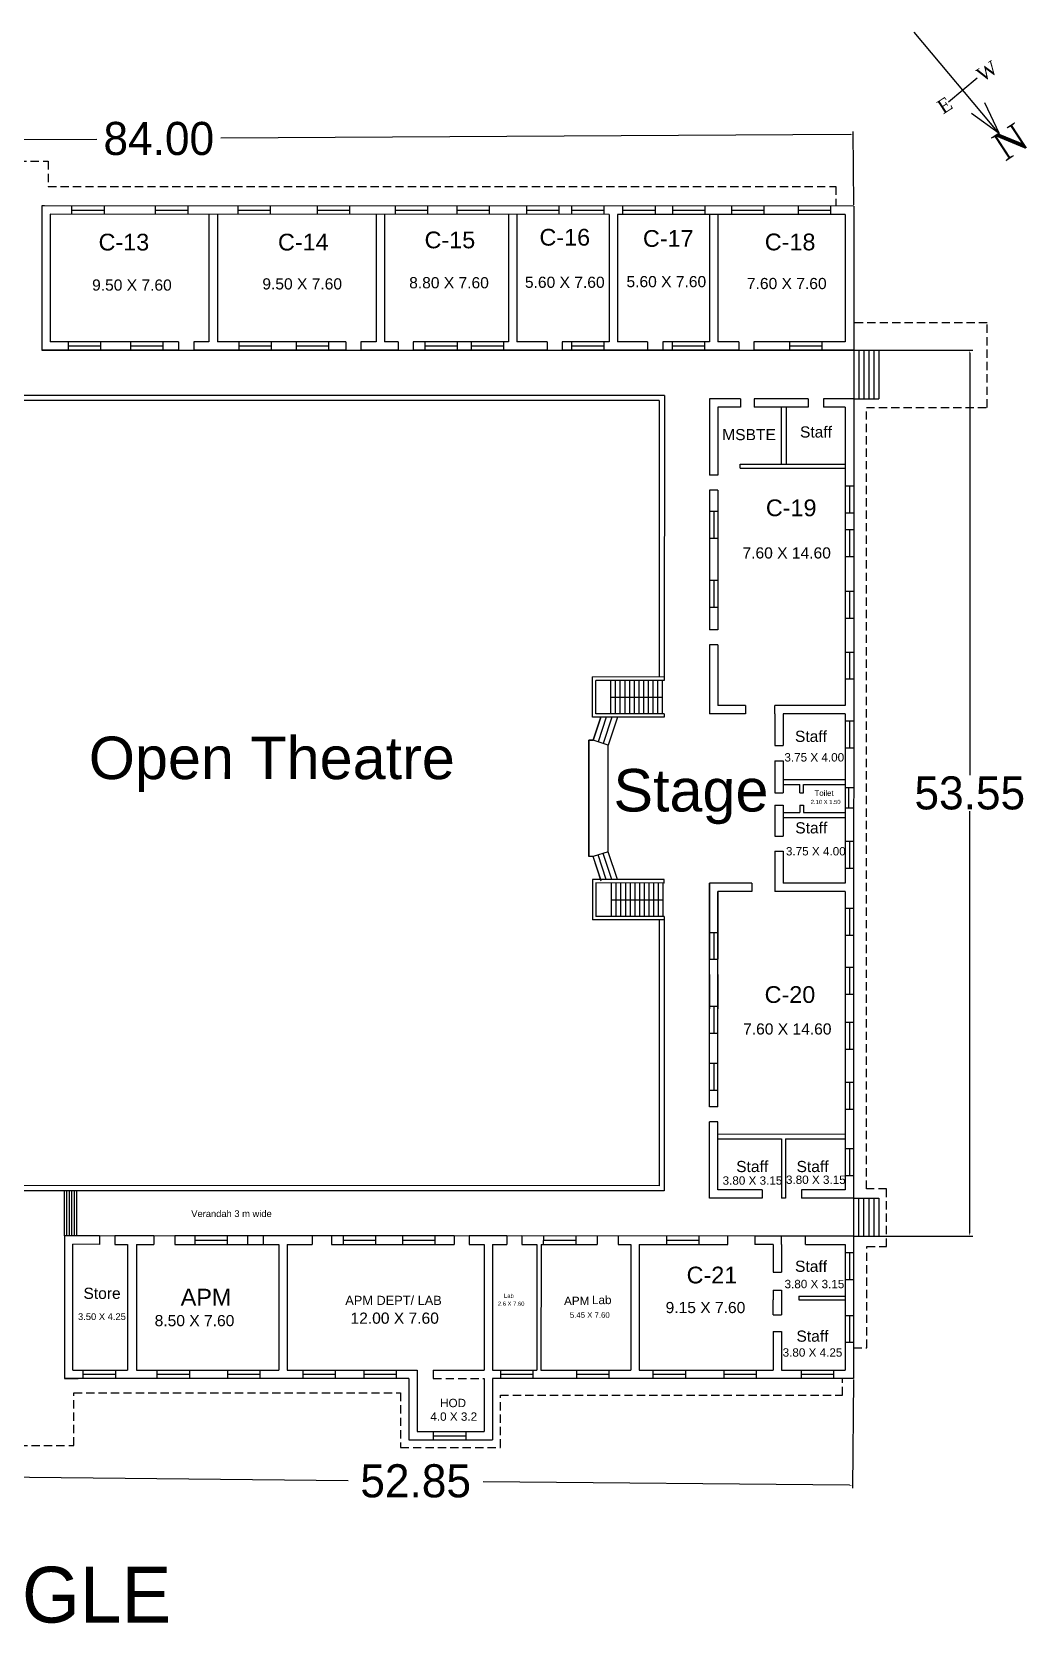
# Model space of a CAD drawing. Header units: inches. Extents: x 56 to 408, y 49 to 166.
# Drawn here: x 126.7 to 186.8, y 48.9 to 145.9 of the extents above; entities that cross this region are included whole.
import ezdxf

# ---------------------------------------------------------------- set-up
doc = ezdxf.new("R2010")
doc.units = ezdxf.units.IN
doc.header["$MEASUREMENT"] = 0
doc.linetypes.add('DASHED', pattern=[0.75, 0.5, -0.25])
doc.layers.add('TEXT', color=7, linetype='Continuous', lineweight=15)
doc.layers.add('WALL', color=7, linetype='Continuous', lineweight=30)
doc.styles.add('A', font='arial.ttf')
doc.styles.add('PRASAD', font='arial.ttf')
doc.dimstyles.get("Standard").update_dxf_attribs({"dimtxt": 0.18, "dimasz": 0.18, "dimexe": 0.18, "dimexo": 0.0625, "dimgap": 0.09, "dimtad": 0, "dimtih": 1, "dimtoh": 1, "dimdec": 4, "dimzin": 0, "dimdsep": 46, "dimtxsty": 'Standard', "dimcen": 0.09, "dimadec": 0, "dimazin": 0, "dimtfac": 1, "dimtdec": 4, "dimtofl": 0, "dimtmove": 0, "dimatfit": 3, "dimfxl": 1, "dimtolj": 1, "dimtzin": 0, "dimarcsym": 0})

# ---------------------------------------------------------------- blocks, each defined once
blk = doc.blocks.new('*D43')
at = {"color": 0, "lineweight": -2, "transparency": 16777216}
for p, q in [((123.491, 64.98), (123.427, 58.408)), ((176.334, 64.468), (176.27, 57.896)), ((123.609, 58.586), (145.76, 58.371)), ((176.092, 58.077), (153.94, 58.292))]:
    blk.add_line(p, q, dxfattribs=at)
at = {"color": 0, "transparency": 16777216}
for points in [[(123.609, 58.616), (123.609, 58.556), (123.429, 58.588)], [(176.092, 58.107), (176.092, 58.047), (176.272, 58.076)]]:
    blk.add_solid(points, dxfattribs=at)
at = {"layer": 'Defpoints', "color": 0, "transparency": 16777216}
for p in [(123.491, 65.043), (176.335, 64.531), (176.272, 58.076)]:
    blk.add_point(p, dxfattribs=at)
at = {"color": 0, "transparency": 16777216, "insert": (149.85, 58.332), "char_height": 2, "attachment_point": 5}
blk.add_mtext('\\A1;52.85', dxfattribs=at)
blk = doc.blocks.new('*D44')
at = {"color": 0, "lineweight": -2, "transparency": 16777216}
for p, q in [((176.403, 126.696), (183.545, 126.695)), ((183.365, 126.515), (183.363, 101.009)), ((183.36, 73.323), (183.362, 98.829)), ((176.398, 73.143), (183.54, 73.143))]:
    blk.add_line(p, q, dxfattribs=at)
at = {"color": 0, "transparency": 16777216}
for points in [[(183.335, 126.515), (183.395, 126.515), (183.365, 126.695)], [(183.33, 73.323), (183.39, 73.323), (183.36, 73.143)]]:
    blk.add_solid(points, dxfattribs=at)
at = {"layer": 'Defpoints', "color": 0, "transparency": 16777216}
for p in [(176.341, 126.696), (183.365, 126.695), (176.335, 73.143)]:
    blk.add_point(p, dxfattribs=at)
at = {"color": 0, "transparency": 16777216, "insert": (183.362, 99.919), "char_height": 2, "attachment_point": 5}
blk.add_mtext('\\A1;53.55', dxfattribs=at)
blk = doc.blocks.new('*D45')
at = {"color": 0, "lineweight": -2, "transparency": 16777216}
for p, q in [((176.341, 135.473), (176.315, 139.91)), ((92.34, 134.975), (92.313, 139.412)), ((92.494, 139.233), (130.559, 139.458)), ((176.136, 139.729), (138.072, 139.503))]:
    blk.add_line(p, q, dxfattribs=at)
at = {"color": 0, "transparency": 16777216}
for points in [[(92.494, 139.263), (92.494, 139.203), (92.314, 139.232)], [(176.136, 139.759), (176.136, 139.699), (176.316, 139.73)]]:
    blk.add_solid(points, dxfattribs=at)
at = {"layer": 'Defpoints', "color": 0, "transparency": 16777216}
for p in [(176.316, 139.73), (176.342, 135.41), (92.34, 134.912)]:
    blk.add_point(p, dxfattribs=at)
at = {"color": 0, "transparency": 16777216, "insert": (134.315, 139.481), "char_height": 2, "attachment_point": 5}
blk.add_mtext('\\A1;84.00', dxfattribs=at)

msp = doc.modelspace()

# ---------------------------------------------------------------- linework, layer by layer
at = {"linetype": 'DASHED'}
for p, q in [((123.5642, 138.11166), (127.62274, 138.11166)), ((127.62274, 138.11166), (127.62274, 136.59107)), ((127.62274, 136.59107), (175.26563, 136.59107)), ((175.26563, 136.59107), (175.26551, 135.41037)), ((184.41486, 128.34033), (176.34108, 128.34115)), ((184.41486, 123.23797), (184.41486, 128.34033)), ((177.10899, 75.99457), (177.10899, 123.23797)), ((177.10899, 123.23797), (184.41486, 123.23797)), ((178.33403, 75.99457), (177.10899, 75.99457)), ((178.33403, 72.50171), (178.33403, 75.99457)), ((177.13375, 66.38777), (177.13375, 72.50171)), ((177.13375, 72.50171), (178.33403, 72.50171)), ((176.33478, 66.38777), (177.13375, 66.38777)), ((150.91594, 64.5331), (153.99151, 64.53279)), ((175.65461, 63.52398), (175.65471, 64.53058)), ((129.17251, 60.47556), (129.17251, 63.66133)), ((129.17251, 63.66133), (148.94226, 63.66133)), ((148.94226, 63.66133), (148.94226, 60.35475)), ((154.97366, 60.35475), (154.97366, 63.52398)), ((154.97366, 63.52398), (175.65461, 63.52398)), ((123.6161, 60.47556), (129.17251, 60.47556)), ((148.94226, 60.35475), (154.97366, 60.35475))]:
    msp.add_line(p, q, dxfattribs=at)
for p, q in [((129.04387, 135.41527), (129.04382, 134.90862)), ((129.04385, 135.16195), (131.00427, 135.16175)), ((131.00429, 135.41507), (131.00424, 134.90842)), ((134.10225, 135.41475), (134.10219, 134.90811)), ((134.10222, 135.16143), (136.06264, 135.16123)), ((136.06266, 135.41455), (136.06261, 134.90791)), ((139.0856, 135.41425), (139.08555, 134.9076)), ((139.08558, 135.16092), (141.046, 135.16072)), ((141.04602, 135.41405), (141.04597, 134.9074)), ((143.88828, 135.41376), (143.88823, 134.90711)), ((143.88825, 135.16044), (145.84867, 135.16024)), ((145.8487, 135.41356), (145.84864, 134.90691)), ((148.61177, 135.41328), (148.61172, 134.90663)), ((148.61174, 135.15996), (150.57216, 135.15976)), ((150.57219, 135.41308), (150.57214, 134.90643)), ((152.33251, 135.4129), (152.33246, 134.90625)), ((152.33249, 135.15958), (154.29291, 135.15938)), ((154.29293, 135.4127), (154.29288, 134.90605)), ((156.54715, 135.41247), (156.5471, 134.90582)), ((156.54713, 135.15915), (158.50755, 135.15895)), ((158.50757, 135.41227), (158.50752, 134.90563)), ((159.2727, 135.41219), (159.27265, 134.90555)), ((159.27267, 135.15887), (161.23309, 135.15867)), ((161.23312, 135.41199), (161.23307, 134.90535)), ((162.36513, 135.41188), (162.36508, 134.90523)), ((162.3651, 135.15856), (164.32552, 135.15836)), ((164.32555, 135.41168), (164.3255, 134.90503)), ((165.37896, 135.41157), (165.37891, 134.90493)), ((165.37894, 135.15825), (167.33936, 135.15805)), ((167.33938, 135.41137), (167.33933, 134.90473)), ((168.94477, 135.41121), (168.94472, 134.90456)), ((168.94475, 135.15789), (170.90517, 135.15769)), ((170.90519, 135.41101), (170.90514, 134.90436)), ((172.98312, 135.4108), (172.98307, 134.90415)), ((172.98309, 135.15748), (174.94351, 135.15728)), ((174.94354, 135.4106), (174.94349, 134.90395)), ((128.83142, 127.20763), (128.83137, 126.70098)), ((130.79184, 127.20743), (130.79179, 126.70078)), ((132.59379, 127.20725), (132.59373, 126.7006)), ((134.5542, 127.20705), (134.55415, 126.7004)), ((139.14964, 127.20658), (139.14958, 126.69993)), ((141.11005, 127.20638), (141.11, 126.69973)), ((142.61698, 127.20623), (142.61693, 126.69958)), ((144.5774, 127.20603), (144.57735, 126.69938)), ((150.40349, 127.20543), (150.40344, 126.69879)), ((152.36391, 127.20523), (152.36386, 126.69859)), ((153.20003, 127.20515), (153.19998, 126.6985)), ((155.16045, 127.20495), (155.1604, 126.6983)), ((159.26668, 127.20453), (159.26663, 126.69789)), ((161.2271, 127.20433), (161.22705, 126.69769)), ((165.36697, 127.20391), (165.36692, 126.69727)), ((167.32739, 127.20371), (167.32734, 126.69707)), ((172.44952, 127.20319), (172.44947, 126.69655)), ((174.40994, 127.20299), (174.40989, 126.69635)), ((127.24694, 126.70095), (176.34091, 126.69595)), ((128.8314, 126.95431), (130.79182, 126.95411)), ((132.59376, 126.95392), (134.55418, 126.95372)), ((139.14961, 126.95326), (141.11003, 126.95306)), ((142.61695, 126.9529), (144.57737, 126.9527)), ((150.40347, 126.95211), (152.36388, 126.95191)), ((153.20001, 126.95183), (155.16043, 126.95163)), ((159.26665, 126.95121), (161.22707, 126.95101)), ((165.36695, 126.95059), (167.32737, 126.95039)), ((172.44949, 126.94987), (174.40991, 126.94967)), ((176.34091, 126.69595), (176.34061, 123.7574)), ((176.34091, 126.69595), (177.86085, 126.6958)), ((176.6449, 126.69592), (176.6446, 123.75737)), ((176.94889, 126.69589), (176.94859, 123.75734)), ((177.25288, 126.69586), (177.25258, 123.75731)), ((177.55686, 126.69583), (177.55656, 123.75728)), ((177.86085, 126.6958), (177.86055, 123.75725)), ((164.89044, 123.96123), (83.513, 123.96951)), ((164.58642, 123.65727), (83.81695, 123.66549)), ((164.58642, 123.65727), (164.58472, 106.93796)), ((164.89044, 123.96123), (164.88871, 106.93793)), ((169.50338, 123.7581), (169.50333, 123.25145)), ((170.31742, 123.75802), (170.31736, 123.25137)), ((173.59615, 123.75768), (173.5961, 123.25104)), ((174.52324, 123.75759), (174.52319, 123.25094)), ((176.34061, 123.7574), (177.86055, 123.75725)), ((171.98306, 119.80499), (171.98341, 123.2512)), ((172.2768, 119.80496), (172.27715, 123.25117)), ((169.48077, 119.55941), (169.48079, 119.80524)), ((169.48077, 119.55941), (175.83354, 119.55877)), ((169.48079, 119.80524), (175.83357, 119.8046)), ((175.83343, 118.48825), (176.34008, 118.4882)), ((176.08676, 118.48822), (176.08659, 116.86181)), ((167.62562, 116.96171), (168.13226, 116.96165)), ((167.87894, 116.96168), (167.87877, 115.33527)), ((175.83327, 116.86184), (176.33991, 116.86178)), ((175.83317, 115.85898), (176.33981, 115.85893)), ((176.08649, 115.85895), (176.08632, 114.23254)), ((167.62545, 115.33529), (168.1321, 115.33524)), ((175.833, 114.23257), (176.33965, 114.23252)), ((167.62519, 112.78706), (168.13184, 112.78701)), ((167.87851, 112.78704), (167.87835, 111.16063)), ((175.83278, 112.12211), (176.33943, 112.12205)), ((176.08611, 112.12208), (176.08594, 110.49567)), ((167.62503, 111.16065), (168.13167, 111.1606)), ((175.83262, 110.49569), (176.33927, 110.49564)), ((175.83241, 108.44509), (176.33906, 108.44504)), ((176.08573, 108.44506), (176.08557, 106.81865)), ((175.83225, 106.81868), (176.33889, 106.81862)), ((161.65925, 104.70902), (161.65945, 106.7356)), ((161.94297, 104.70899), (161.94318, 106.73557)), ((162.22669, 104.70896), (162.2269, 106.73554)), ((162.51041, 104.70893), (162.51062, 106.73551)), ((162.79413, 104.7089), (162.79434, 106.73548)), ((163.07786, 104.70887), (163.07806, 106.73546)), ((163.36158, 104.70884), (163.36178, 106.73543)), ((163.6453, 104.70881), (163.64551, 106.7354)), ((163.92902, 104.70879), (163.92923, 106.73537)), ((164.21274, 104.70876), (164.21295, 106.73534)), ((164.49646, 104.70873), (164.49667, 106.73531)), ((164.78019, 104.7087), (164.78039, 106.73528)), ((161.65935, 105.72231), (164.78029, 105.72199)), ((169.79962, 105.21483), (169.79957, 104.70819)), ((171.57621, 104.70801), (171.57626, 105.21465)), ((161.04225, 104.50642), (160.59146, 103.11179)), ((161.37439, 104.50639), (160.89219, 103.01458)), ((161.71518, 104.50635), (161.19303, 102.91734)), ((162.05597, 104.50632), (161.49376, 102.82013)), ((175.83199, 104.28246), (176.33863, 104.2824)), ((176.08531, 104.28243), (176.08514, 102.65602)), ((160.3272, 103.11181), (160.32649, 96.08238)), ((160.59146, 103.11179), (160.3272, 103.11181)), ((161.49376, 102.82013), (160.59146, 103.11179)), ((161.49311, 96.37382), (161.49376, 102.82013)), ((175.83182, 102.65604), (176.33847, 102.65599)), ((161.49311, 96.37382), (160.59074, 96.08235)), ((161.37339, 94.68759), (160.8915, 96.1795)), ((161.71418, 94.68756), (161.19235, 96.27668)), ((162.05497, 94.68752), (161.49311, 96.37382)), ((175.83125, 97.01633), (176.33789, 97.01628)), ((176.08457, 97.01631), (176.08441, 95.38989)), ((160.59074, 96.08235), (160.32649, 96.08238)), ((161.07264, 94.59045), (160.59074, 96.08235)), ((175.83108, 95.38992), (176.33773, 95.38987)), ((161.67979, 94.4849), (161.67959, 92.45832)), ((161.96351, 94.48487), (161.96331, 92.45829)), ((162.24724, 94.48484), (162.24703, 92.45826)), ((162.53096, 94.48482), (162.53075, 92.45823)), ((162.81468, 94.48479), (162.81447, 92.4582)), ((163.0984, 94.48476), (163.09819, 92.45817)), ((163.38212, 94.48473), (163.38192, 92.45815)), ((163.66584, 94.4847), (163.66564, 92.45812)), ((163.94957, 94.48467), (163.94936, 92.45809)), ((164.23329, 94.48464), (164.23308, 92.45806)), ((164.51701, 94.48461), (164.5168, 92.45803)), ((164.80073, 94.48458), (164.80052, 92.458)), ((170.18189, 94.48404), (170.18184, 93.97739)), ((171.57517, 94.4839), (171.57511, 93.97725)), ((161.67969, 93.47161), (164.80063, 93.47129)), ((164.58323, 92.25537), (164.58159, 76.18456)), ((164.88721, 92.25533), (164.88555, 75.88054)), ((175.83084, 92.96252), (176.33748, 92.96247)), ((176.08416, 92.96249), (176.08399, 91.33608)), ((167.62303, 91.50029), (168.12967, 91.50023)), ((167.87635, 91.50026), (167.87618, 89.87385)), ((175.83067, 91.33611), (176.33732, 91.33606)), ((167.62286, 89.87387), (168.12951, 89.87382)), ((175.83047, 89.39938), (176.33712, 89.39933)), ((176.0838, 89.39936), (176.08363, 87.77294)), ((175.83031, 87.77297), (176.33695, 87.77292)), ((167.62257, 87.0418), (168.12922, 87.04175)), ((167.87589, 87.04178), (167.87573, 85.41536)), ((175.83013, 86.07227), (176.33678, 86.07222)), ((176.08346, 86.07224), (176.08329, 84.44583)), ((167.62241, 85.41539), (168.12905, 85.41534)), ((167.62222, 83.59527), (168.12887, 83.59522)), ((167.87554, 83.59524), (167.87538, 81.96883)), ((175.82997, 84.44585), (176.33661, 84.4458)), ((167.62206, 81.96885), (168.1287, 81.9688)), ((175.82977, 82.44708), (176.33641, 82.44703)), ((176.08309, 82.44705), (176.08292, 80.82064)), ((175.8296, 80.82066), (176.33625, 80.82061)), ((168.1284, 79.0284), (171.97891, 79.028)), ((168.12843, 79.31157), (175.82945, 79.31079)), ((171.97891, 79.028), (171.9786, 75.94062)), ((172.2148, 79.02798), (172.21448, 75.94059)), ((172.2148, 79.02798), (175.82942, 79.02761)), ((175.82936, 78.42736), (176.336, 78.42731)), ((176.08268, 78.42733), (176.08251, 76.80092)), ((175.82919, 76.80094), (176.33584, 76.80089)), ((164.88555, 75.88054), (83.5081, 75.88882)), ((164.58159, 76.18456), (83.81212, 76.19278)), ((128.60943, 73.14835), (128.60943, 75.88423)), ((128.75943, 73.14835), (128.75943, 75.88422)), ((128.90943, 73.14835), (128.90943, 75.8842)), ((129.05943, 73.14835), (129.05943, 75.88419)), ((129.20943, 73.14835), (129.20943, 75.88417)), ((129.35943, 73.14835), (129.35943, 75.88416)), ((170.80134, 75.94074), (170.80129, 75.43409)), ((171.9786, 75.94062), (171.97854, 75.43397)), ((172.21448, 75.94059), (172.21443, 75.43395)), ((173.19381, 75.9405), (173.19376, 75.43385)), ((176.3357, 75.43353), (176.33546, 73.14349)), ((176.3357, 75.43353), (177.85564, 75.43338)), ((176.63969, 75.4335), (176.63945, 73.14346)), ((176.94367, 75.43347), (176.94344, 73.14343)), ((177.24766, 75.43344), (177.24743, 73.1434)), ((177.55165, 75.43341), (177.55141, 73.14337)), ((177.85564, 75.43338), (177.8554, 73.14334)), ((176.33546, 73.14349), (128.60943, 73.14835)), ((134.0118, 73.1478), (134.01175, 72.64115)), ((135.28617, 73.14767), (135.28612, 72.64102)), ((136.48765, 73.14774), (136.4876, 72.6411)), ((136.48763, 72.89442), (138.44805, 72.89422)), ((138.44807, 73.14755), (138.44802, 72.6409)), ((139.67001, 73.14722), (139.66995, 72.64058)), ((140.61962, 73.14712), (140.61957, 72.64048)), ((143.59508, 73.14682), (143.59503, 72.64018)), ((144.76751, 73.1467), (144.76746, 72.64006)), ((145.45779, 73.14683), (145.45774, 72.64019)), ((145.45776, 72.89351), (147.41818, 72.89331)), ((147.41821, 73.14663), (147.41815, 72.63999)), ((149.05125, 73.14647), (149.0512, 72.63982)), ((149.05122, 72.89314), (151.01164, 72.89294)), ((151.01167, 73.14627), (151.01162, 72.63962)), ((157.57108, 73.1456), (157.57103, 72.63895)), ((157.57106, 72.89228), (159.53148, 72.89208)), ((159.5315, 73.1454), (159.53145, 72.63875)), ((160.83552, 73.14507), (160.83546, 72.63842)), ((162.0905, 73.14494), (162.09044, 72.63829)), ((165.01525, 73.14484), (165.0152, 72.6382)), ((165.01523, 72.89152), (166.97565, 72.89132)), ((166.97567, 73.14464), (166.97562, 72.638)), ((171.97826, 72.63729), (171.97831, 73.14393)), ((173.42795, 72.63714), (173.428, 73.14379)), ((176.33546, 73.14349), (177.8554, 73.14334)), ((132.42403, 72.64131), (132.42325, 65.04163)), ((132.95757, 72.64126), (132.9568, 65.04157)), ((157.17388, 72.63879), (157.17311, 65.03911)), ((157.43013, 72.63877), (157.42936, 65.03908)), ((175.82872, 72.14754), (176.33536, 72.14749)), ((176.08204, 72.14751), (176.08187, 70.5211)), ((171.47144, 70.96541), (171.97809, 70.96536)), ((175.82855, 70.52112), (176.3352, 70.52107)), ((171.47118, 68.38152), (171.47127, 69.29348)), ((171.47133, 69.86701), (171.97798, 69.86695)), ((173.0332, 69.51567), (173.03318, 69.29332)), ((173.03318, 69.29332), (175.82843, 69.29303)), ((173.0332, 69.51567), (175.82845, 69.51539)), ((171.47118, 68.38152), (171.97783, 68.38146)), ((175.82833, 68.34835), (176.33498, 68.3483)), ((176.08165, 68.34832), (176.08149, 66.72191)), ((171.47108, 67.36707), (171.97772, 67.36702)), ((175.82817, 66.72193), (176.33481, 66.72188)), ((129.7283, 65.0421), (129.72825, 64.53545)), ((131.68872, 65.0419), (131.68867, 64.53525)), ((134.2019, 65.04164), (134.20185, 64.535)), ((136.16232, 65.04145), (136.16227, 64.5348)), ((138.47357, 65.04121), (138.47352, 64.53456)), ((140.43399, 65.04101), (140.43394, 64.53436)), ((143.01844, 65.04075), (143.01839, 64.5341)), ((144.97886, 65.04055), (144.9788, 64.5339)), ((146.7189, 65.04037), (146.71885, 64.53373)), ((148.67932, 65.04017), (148.67927, 64.53353)), ((154.98124, 65.03953), (154.98118, 64.53288)), ((156.94166, 65.03933), (156.9416, 64.53269)), ((159.57914, 65.03906), (159.57909, 64.53242)), ((161.53956, 65.03886), (161.53951, 64.53222)), ((164.19938, 65.03859), (164.19933, 64.53195)), ((128.60856, 64.53537), (129.43591, 64.53528)), ((129.72828, 64.78878), (131.6887, 64.78858)), ((134.20188, 64.78832), (136.16229, 64.78812)), ((138.47355, 64.78789), (140.43397, 64.78769)), ((143.01841, 64.78742), (144.97883, 64.78723)), ((146.71888, 64.78705), (148.6793, 64.78685)), ((154.98121, 64.78621), (156.94163, 64.78601)), ((159.57911, 64.78574), (161.53953, 64.78554)), ((164.19935, 64.78527), (166.15977, 64.78507)), ((166.1598, 65.03839), (166.15975, 64.53175)), ((168.4896, 65.03816), (168.48955, 64.53151)), ((168.48958, 64.78483), (170.45, 64.78463)), ((170.45002, 65.03796), (170.44997, 64.53131)), ((173.1624, 65.03768), (173.16235, 64.53103)), ((173.16237, 64.78436), (175.12279, 64.78416)), ((175.12282, 65.03748), (175.12277, 64.53084)), ((149.43153, 62.92229), (149.43153, 60.81489)), ((149.93802, 61.3274), (153.99118, 61.32698)), ((150.91735, 61.32173), (150.9173, 60.81509)), ((152.87777, 61.32153), (152.87772, 60.81489)), ((149.43153, 60.81489), (154.49778, 60.81489)), ((150.91732, 61.06841), (152.87774, 61.06821))]:
    msp.add_line(p, q)
msp.add_lwpolyline([(161.04125, 94.68763), (160.59074, 96.08235), (160.32649, 96.08238), (160.3272, 103.11181), (160.59146, 103.11179), (161.04225, 104.50642)])
at = {"layer": 'WALL'}
for p, q in [((183.80304, 143.14796), (182.0746, 141.69337)), ((127.24782, 135.41525), (127.24694, 126.70095)), ((127.4004, 135.41524), (127.24782, 135.41525)), ((176.3418, 135.41026), (127.24782, 135.41525)), ((176.3418, 135.41026), (176.34091, 126.69595)), ((127.75442, 134.90856), (127.75364, 127.20754)), ((161.54769, 134.90512), (127.75442, 134.90856)), ((137.34781, 134.90758), (137.34703, 127.20656)), ((137.86955, 134.90753), (137.86876, 127.20651)), ((147.46294, 134.90655), (147.46216, 127.20553)), ((147.96959, 134.9065), (147.9688, 127.20548)), ((155.46794, 134.90574), (155.46716, 127.20472)), ((155.97459, 134.90568), (155.97381, 127.20467)), ((161.54769, 134.90512), (161.54691, 127.2041)), ((162.05434, 134.90507), (162.05355, 127.20405)), ((175.8351, 134.90366), (162.05434, 134.90507)), ((167.62744, 134.9045), (167.62666, 127.20348)), ((168.13409, 134.90445), (168.1333, 127.20343)), ((175.8351, 134.90366), (175.83432, 127.20265)), ((135.51457, 127.20675), (127.75364, 127.20754)), ((135.51457, 127.20675), (135.51452, 126.7001)), ((136.42653, 127.20666), (136.42648, 126.70001)), ((137.34703, 127.20656), (136.42653, 127.20666)), ((145.62969, 127.20572), (137.86876, 127.20651)), ((145.62969, 127.20572), (145.62964, 126.69907)), ((146.54166, 127.20563), (146.54161, 126.69898)), ((147.46216, 127.20553), (146.54166, 127.20563)), ((148.78476, 127.2054), (147.9688, 127.20548)), ((148.78476, 127.2054), (148.7847, 126.69875)), ((149.69672, 127.20531), (149.69667, 126.69866)), ((155.46716, 127.20472), (149.69672, 127.20531)), ((157.79709, 127.20448), (155.97381, 127.20467)), ((157.79709, 127.20448), (157.79704, 126.69784)), ((158.70906, 127.20439), (158.70901, 126.69774)), ((161.54691, 127.2041), (158.70906, 127.20439)), ((163.87684, 127.20386), (162.05355, 127.20405)), ((163.87684, 127.20386), (163.87679, 126.69722)), ((164.78881, 127.20377), (164.78876, 126.69713)), ((167.62666, 127.20348), (164.78881, 127.20377)), ((169.39992, 127.2033), (168.1333, 127.20343)), ((169.39992, 127.2033), (169.39987, 126.69666)), ((170.31188, 127.20321), (170.31183, 126.69656)), ((175.83432, 127.20265), (170.31188, 127.20321)), ((135.51452, 126.7001), (127.24694, 126.70095)), ((145.62964, 126.69907), (136.42648, 126.70001)), ((148.7847, 126.69875), (146.54161, 126.69898)), ((157.79704, 126.69784), (149.69667, 126.69866)), ((169.39987, 126.69666), (158.70901, 126.69774)), ((176.34091, 126.69595), (170.31183, 126.69656)), ((167.62631, 123.75829), (167.62584, 119.14781)), ((169.50338, 123.7581), (167.62631, 123.75829)), ((173.59615, 123.75768), (170.31742, 123.75802)), ((176.34061, 123.7574), (174.52324, 123.75759)), ((176.34061, 123.7574), (176.3357, 75.43353)), ((168.1329, 123.25159), (168.13248, 119.14776)), ((169.50333, 123.25145), (168.1329, 123.25159)), ((173.5961, 123.25104), (170.31736, 123.25137)), ((175.83392, 123.25081), (174.52319, 123.25094)), ((175.83392, 123.25081), (175.83208, 105.21422)), ((168.13248, 119.14776), (167.62584, 119.14781)), ((167.62575, 118.23585), (167.62489, 109.79402)), ((168.13239, 118.2358), (167.62575, 118.23585)), ((168.13239, 118.2358), (168.13153, 109.79397)), ((168.13153, 109.79397), (167.62489, 109.79402)), ((167.62479, 108.88206), (167.62437, 104.70841)), ((168.13144, 108.88201), (167.62479, 108.88206)), ((168.13144, 108.88201), (168.13107, 105.215)), ((160.55157, 104.50647), (160.55182, 106.93837)), ((164.88871, 106.93793), (160.55182, 106.93837)), ((164.88871, 106.93793), (164.88869, 106.73527)), ((160.75425, 104.70911), (160.75446, 106.73569)), ((164.88869, 106.73527), (160.75446, 106.73569)), ((169.79962, 105.21483), (168.13107, 105.215)), ((175.83208, 105.21422), (171.57626, 105.21465)), ((164.88846, 104.50603), (160.55157, 104.50647)), ((164.88848, 104.70869), (160.75425, 104.70911)), ((164.88848, 104.70869), (164.88846, 104.50603)), ((169.79957, 104.70819), (167.62437, 104.70841)), ((171.57621, 104.70801), (171.57601, 102.78782)), ((172.08285, 104.70796), (172.08266, 102.78777)), ((175.83203, 104.70757), (172.08285, 104.70796)), ((175.83203, 104.70757), (175.83171, 101.57144)), ((171.57601, 102.78782), (172.08266, 102.78777)), ((171.57592, 101.87586), (171.57572, 99.94351)), ((171.57592, 101.87586), (172.08256, 101.87581)), ((172.08253, 101.57182), (172.08237, 99.94351)), ((172.08256, 101.87581), (172.08253, 101.57182)), ((175.83168, 101.57144), (175.83154, 99.84884)), ((172.08242, 100.44922), (173.08237, 100.44912)), ((172.08245, 100.74922), (175.83163, 100.74884)), ((173.08237, 99.94351), (173.08237, 100.44912)), ((173.31237, 99.94351), (173.31237, 100.4491)), ((173.31237, 100.4491), (175.8316, 100.44884)), ((175.83157, 100.26055), (176.33822, 100.26055)), ((176.05136, 99.0287), (176.05136, 100.26055)), ((171.57565, 99.19351), (171.57545, 97.31605)), ((171.57565, 99.19351), (172.08229, 99.19351)), ((171.57572, 99.94351), (172.08237, 99.94351)), ((172.08229, 99.19351), (172.08216, 97.92397)), ((173.08229, 99.19351), (173.08225, 98.74248)), ((173.08229, 99.19351), (173.31229, 99.19351)), ((173.08237, 99.94351), (173.31237, 99.94351)), ((173.31229, 99.19351), (173.31225, 98.74245)), ((175.83154, 99.84884), (175.83134, 97.92359)), ((175.83145, 99.0287), (176.3381, 99.0287)), ((172.08221, 98.44258), (175.83139, 98.4422)), ((172.08225, 98.74258), (173.08225, 98.74248)), ((173.31225, 98.74245), (175.83142, 98.7422)), ((171.57545, 97.31605), (172.0821, 97.31599)), ((172.08216, 97.92397), (172.0821, 97.31599)), ((175.83134, 97.92359), (175.83099, 94.48346)), ((171.57536, 96.40408), (171.57517, 94.4839)), ((171.57536, 96.40408), (172.08201, 96.40403)), ((172.08201, 96.40403), (172.08181, 94.48384)), ((160.55057, 94.68768), (160.55033, 92.25578)), ((164.88746, 94.68723), (160.55057, 94.68768)), ((160.75321, 94.485), (160.75301, 92.45841)), ((164.88744, 94.48458), (160.75321, 94.485)), ((164.88744, 94.48458), (164.88746, 94.68723)), ((167.62286, 89.87382), (167.62333, 94.4843)), ((167.62333, 94.4843), (167.62286, 89.87382)), ((170.18189, 94.48404), (167.62333, 94.4843)), ((175.83099, 94.48346), (172.08181, 94.48384)), ((168.12951, 89.87377), (168.12992, 93.9776)), ((168.12992, 93.9776), (168.12951, 89.87377)), ((170.18184, 93.97739), (168.12992, 93.9776)), ((175.83094, 93.97682), (171.57511, 93.97725)), ((175.83094, 93.97682), (175.8291, 75.94023)), ((164.88721, 92.25533), (160.55033, 92.25578)), ((164.88724, 92.45799), (160.75301, 92.45841)), ((164.88724, 92.45799), (164.88721, 92.25533)), ((167.62195, 80.95686), (167.62286, 89.87382)), ((168.1286, 80.9568), (168.12951, 89.87377)), ((167.62277, 88.96186), (167.62256, 86.88714)), ((168.12941, 88.96181), (168.1292, 86.88709)), ((168.1286, 80.9568), (167.62195, 80.95686)), ((167.62139, 75.43442), (167.62186, 80.04489)), ((168.12851, 80.04484), (167.62186, 80.04489)), ((168.12809, 75.94101), (168.12851, 80.04484)), ((170.80134, 75.94074), (168.12809, 75.94101)), ((175.8291, 75.94023), (173.19381, 75.9405)), ((170.80129, 75.43409), (167.62139, 75.43442)), ((172.21443, 75.43395), (171.97854, 75.43397)), ((176.3357, 75.43353), (173.19376, 75.43385)), ((128.60943, 73.14835), (128.60856, 64.53537)), ((130.73734, 73.14813), (128.60943, 73.14835)), ((130.73734, 73.14813), (130.73729, 72.64148)), ((131.64931, 73.14804), (131.64926, 72.64139)), ((134.0118, 73.1478), (131.64931, 73.14804)), ((140.61962, 73.14712), (135.28617, 73.14767)), ((152.1745, 73.14595), (140.61962, 73.14712)), ((152.1745, 73.14595), (152.17445, 72.6393)), ((153.08646, 73.14586), (153.08641, 72.63921)), ((155.36033, 73.14563), (153.08646, 73.14586)), ((155.36033, 73.14563), (155.36028, 72.63898)), ((156.27229, 73.14553), (156.27224, 72.63889)), ((168.73578, 73.14426), (156.27229, 73.14553)), ((168.73573, 72.63762), (168.73578, 73.14426)), ((170.37006, 73.1441), (170.37001, 72.63745)), ((176.33546, 73.14349), (170.37006, 73.1441)), ((176.33546, 73.14349), (176.33459, 64.53051)), ((129.11525, 65.04196), (129.11603, 72.64165)), ((130.73729, 72.64148), (129.11603, 72.64165)), ((131.64926, 72.64139), (132.42403, 72.64131)), ((132.95757, 72.64126), (134.01175, 72.64115)), ((135.28612, 72.64102), (141.57951, 72.64038)), ((141.57951, 72.64038), (141.57874, 65.04069)), ((142.08616, 72.64033), (142.08539, 65.04064)), ((142.08616, 72.64033), (143.59503, 72.64018)), ((144.76746, 72.64006), (152.17445, 72.6393)), ((153.08641, 72.63921), (153.99233, 72.63912)), ((153.99233, 72.63912), (153.99156, 65.03943)), ((154.49898, 72.63907), (154.49821, 65.03938)), ((154.49898, 72.63907), (155.36028, 72.63898)), ((156.27224, 72.63889), (157.17388, 72.63879)), ((157.43013, 72.63877), (160.83546, 72.63842)), ((162.09044, 72.63829), (162.85864, 72.63822)), ((162.85864, 72.63822), (162.85786, 65.03853)), ((163.36528, 72.63816), (163.36451, 65.03848)), ((163.36528, 72.63816), (168.73573, 72.63762)), ((171.47161, 72.63734), (170.37001, 72.63745)), ((171.47161, 72.63734), (171.47144, 70.96541)), ((171.97826, 72.63729), (171.97809, 70.96536)), ((173.42795, 72.63714), (175.82877, 72.6369)), ((175.82877, 72.6369), (175.82799, 65.03721)), ((171.47133, 69.86701), (171.47127, 69.29348)), ((171.97792, 69.29343), (171.97783, 68.38146)), ((171.97798, 69.86695), (171.97792, 69.29343)), ((171.47108, 67.36707), (171.47084, 65.03765)), ((171.97772, 67.36702), (171.97749, 65.0376)), ((129.11525, 65.04196), (132.42325, 65.04163)), ((132.9568, 65.04157), (141.57874, 65.04069)), ((142.08539, 65.04064), (149.93839, 65.03984)), ((149.93839, 65.03984), (149.93802, 61.3274)), ((150.91599, 65.03974), (150.91594, 64.5331)), ((150.91599, 65.03974), (153.99156, 65.03943)), ((154.49821, 65.03938), (157.17311, 65.03911)), ((157.42936, 65.03908), (162.85786, 65.03853)), ((149.4317, 64.53325), (128.60856, 64.53537)), ((149.4317, 64.53325), (149.43153, 62.92229)), ((153.99151, 64.53279), (153.99118, 61.32698)), ((154.49816, 64.53273), (154.49778, 60.81489)), ((176.33459, 64.53051), (154.49816, 64.53273)), ((163.36451, 65.03848), (171.47084, 65.03765)), ((171.97749, 65.0376), (175.82799, 65.03721))]:
    msp.add_line(p, q, dxfattribs=at)

# ---------------------------------------------------------------- texts
at = {"layer": 'TEXT', "style": 'A'}
for s, height, p in [('C-16', 1.011816, (157.3365, 133.01578)), ('C-17', 1.011816, (163.5953, 132.94368)), ('C-13', 1.011816, (130.6715, 132.72201)), ('C-14', 1.011816, (141.5221, 132.72201)), ('C-15', 1.011816, (150.38783, 132.85422)), ('C-18', 1.011816, (170.9651, 132.7312)), ('9.50 X 7.60', 0.674544, (140.57617, 130.36627)), ('8.80 X 7.60', 0.674544, (149.45673, 130.43615)), ('5.60 X 7.60', 0.674544, (156.45732, 130.464)), ('5.60 X 7.60', 0.674544, (162.59979, 130.50295)), ('7.60 X 7.60', 0.674544, (169.88385, 130.38868)), ('9.50 X 7.60', 0.674544, (130.27955, 130.29601)), ('MSBTE', 0.674544, (168.38961, 121.25572)), ('Staff', 0.674544, (173.0929, 121.41386)), ('C-19', 1.011816, (171.03046, 116.66044)), ('7.60 X 14.60', 0.674544, (169.61696, 114.10174)), ('Open Theatre', 2.5686941, (130.08101, 100.76602)), ('Staff', 0.674544, (172.78995, 103.01465)), ('3.75 X 4.00', 0.505908, (172.14932, 101.82947)), ('Stage', 2.568694, (161.81137, 98.80889)), ('Staff', 0.674544, (172.80837, 97.48261)), ('3.75 X 4.00', 0.505908, (172.24219, 96.15186)), ('C-20', 1.011816, (170.95354, 87.23524)), ('7.60 X 14.60', 0.674544, (169.65445, 85.32439)), ('Staff', 0.674544, (169.23449, 77.00962)), ('Staff', 0.674544, (172.88512, 77.00962)), ('3.80 X 3.15', 0.505908, (168.41256, 76.24576)), ('3.80 X 3.15', 0.505908, (172.24449, 76.29277)), ('Verandah 3 m wide', 0.4047264, (136.27587, 74.29422)), ('C-21', 1.011816, (166.2365, 70.27929)), ('Staff', 0.674544, (172.79461, 70.97756)), ('Store', 0.674544, (129.7566, 69.34356)), ('APM', 1.011816, (135.64036, 68.9435)), ('3.80 X 3.15', 0.505908, (172.15968, 69.98945)), ('APM DEPT/ LAB', 0.5524467, (145.59421, 68.97821)), ('2.6 X 7.60', 0.252954, (154.81762, 68.92587)), ('Lab', 0.252954, (155.19245, 69.40192)), ('APM', 0.505908, (158.82372, 68.97546)), ('Lab', 0.505908, (160.5146, 69.02634)), ('9.15 X 7.60 ', 0.674544, (164.96669, 68.48411)), ('3.50 X 4.25', 0.4047264, (129.43026, 68.06948)), ('8.50 X 7.60 ', 0.674544, (134.06398, 67.69299)), ('12.00 X 7.60 ', 0.674544, (145.9093, 67.84157)), ('5.45 X 7.60', 0.337272, (159.17572, 68.19996)), ('Staff', 0.674544, (172.87802, 66.75544)), ('3.80 X 4.25', 0.505908, (172.04287, 65.85148)), ('HOD', 0.505908, (151.32798, 62.79817)), ('4.0 X 3.2', 0.505908, (150.73761, 61.97582))]:
    msp.add_text(s, height=height, rotation=359.9941701, dxfattribs=at).set_placement(p)
at = {"layer": 'TEXT', "ltscale": 0.5}
msp.add_text('QUADRANGLE', height=3.37272, dxfattribs=at).set_placement((103.48707, 49.77686))
at = {"layer": 'WALL', "style": 'A'}
for s, height, p in [('Toilet', 0.337272, (173.97354, 99.75051)), ('2.10 X 1.50', 0.252954, (173.74, 99.25912))]:
    msp.add_text(s, height=height, rotation=359.9941701, dxfattribs=at).set_placement(p)
at = {"layer": 'WALL', "attachment_point": 1, "rotation": 33.210689, "style": 'PRASAD'}
for s, insert, char_height, width in [('{\\fTimes New Roman|b0|i0|c0|p18;W}', (183.67439, 143.58525), 0.8471449, 2.1382232), ('{\\fTimes New Roman|b0|i0|c0|p18;E}', (181.29092, 141.64469), 0.8471449, 2.1382232), ('{\\fTimes New Roman|b0|i0|c0|p18;N}', (184.57166, 139.49723), 1.6942899, 4.2764465)]:
    msp.add_mtext(s, dxfattribs=dict(at, insert=insert, char_height=char_height, width=width))

# ---------------------------------------------------------------- dimensions: what is measured, and where the dimension line sits
for p1, p2, distance, picture, middle in [((92.33988, 134.91216), (176.3418, 135.41026), 4.3196, '*D45', (134.31523, 139.48073)), ((176.33546, 73.14349), (176.34091, 126.69595), -7.02429, '*D44', (183.36248, 99.91901)), ((123.49138, 65.04254), (176.33459, 64.53051), -6.45513, '*D43', (149.85044, 58.3317))]:
    dim = msp.add_aligned_dim(p1=p1, p2=p2, distance=distance, dimstyle='Standard', override={"dimtxt": 2, "dimdec": 2})
    dim.commit()
    dim.dimension.update_dxf_attribs({"geometry": picture, "text_midpoint": middle})

# ---------------------------------------------------------------- leaders
at = {"layer": 'WALL'}
msp.add_leader([(185.14092, 139.80399), (179.9915, 145.92286)], dimstyle='Standard', override={"dimasz": 2, "dimgap": 1, "dimtad": 0, "dimldrblk": 'Open30'}, dxfattribs=at)

doc.saveas('drawing.dxf')
